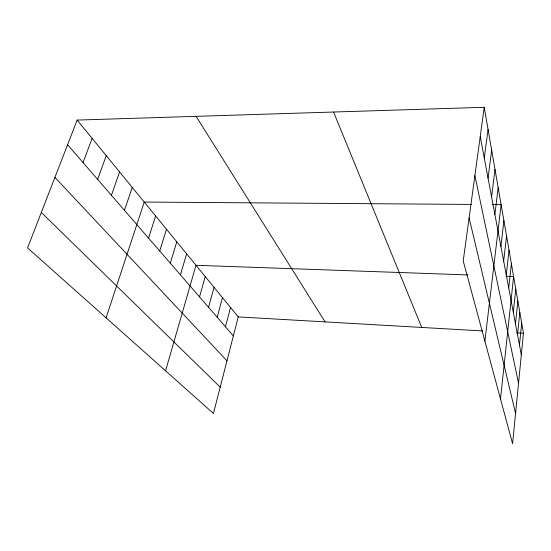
<?xml version="1.0" encoding="UTF-8"?>
<svg xmlns="http://www.w3.org/2000/svg" width="551" height="551" viewBox="0 0 551 551"><rect width="100%" height="100%" fill="white"/><g stroke="black" fill="none" stroke-linecap="round" stroke-linejoin="round"><path stroke-width="0.83" d="M484.226 107.293L523.45 333.293L512.588 443.707L463.219 260.912L484.226 107.293L77.147 120.084L27.55 247.895L213.444 413.457L238.246 316.894L77.147 120.084M519.476 345.064L521.673 323.044M517.527 334.726L519.807 312.293M515.481 323.857L517.844 300.984M513.325 312.41L515.777 289.082M500.494 398.931L513.601 276.54L505.99 276.271M508.725 287.973L511.369 263.709M506.266 274.915L509.021 250.161M503.669 261.105L506.541 235.849M500.914 246.476L503.91 220.703M484.887 341.131L501.121 204.641L492.67 204.579M494.888 214.456L498.159 187.588M491.575 196.886L495.012 169.439M488.048 178.131L491.657 150.092M484.274 158.068L488.069 129.423M225.455 326.777L230.525 307.465M217.197 317.252L222.466 297.616M208.554 307.293L214.043 287.326M199.517 296.865L205.234 276.561M165.569 370.816L196.004 265.293L467.854 274.921M180.411 274.839L186.624 253.832M170.307 263.192L176.795 241.82M159.707 250.967L166.478 229.216M148.556 238.115L155.644 215.985M106.081 317.837L144.252 202.065L471.539 204.428M124.471 210.337L132.254 187.409M111.426 195.295L119.608 171.953M97.637 179.406L106.247 155.63M83.049 162.579L92.12 138.37M238.246 316.894L482.683 330.951M516.686 332.907L523.45 333.293M41.304 212.445L220.2 387.139M54.907 177.401L226.971 360.781M67.58 144.741L233.362 335.896M196.101 116.344L325.056 321.887M333.562 112.025L421.729 327.446M469.108 217.831L515.564 413.477M474.886 175.604L518.532 383.296M480.224 136.565L521.322 354.899"/></g></svg>
